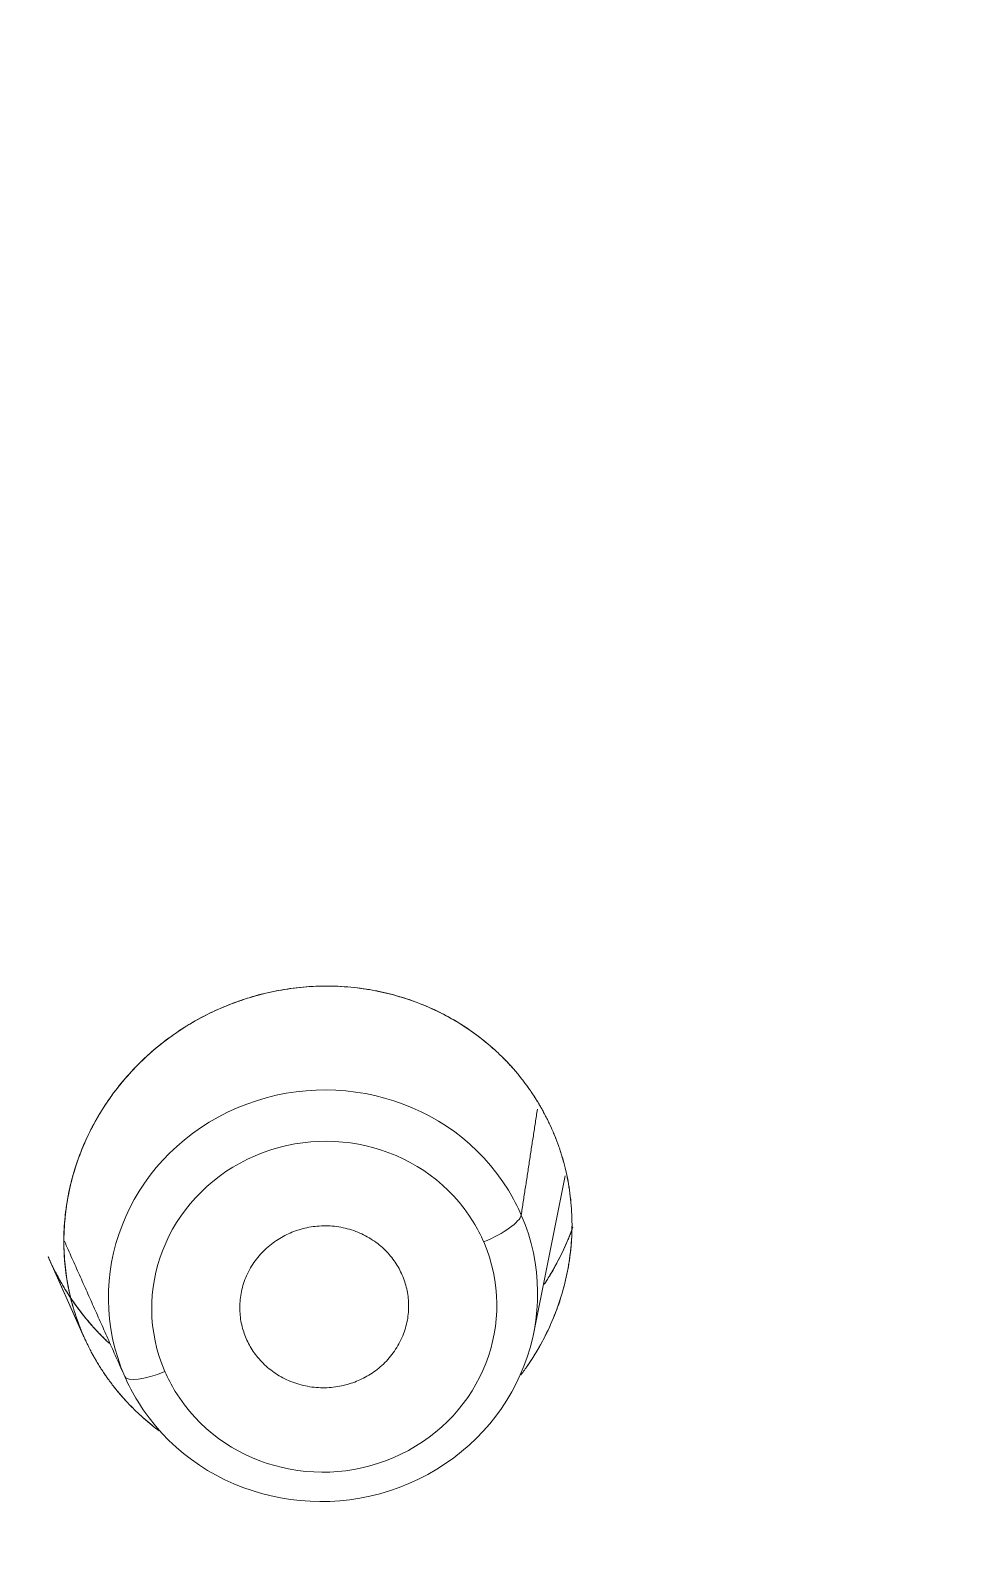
# Model space of a CAD drawing. Extents: x 5217 to 6345, y 0 to 827.
# Drawn here: x 5783.93 to 5790.58, y 502.89 to 513.73 of the extents above; entities that cross this region are included whole.
import ezdxf

# ---------------------------------------------------------------- set-up
doc = ezdxf.new("R2010")
doc.units = 0
doc.header["$LTSCALE"] = 30
doc.header["$MEASUREMENT"] = 0
doc.linetypes.add('HIDDEN2', pattern=[4.7625, 3.175, -1.5875])
doc.layers.add('1', color=7, linetype='CONTINUOUS')
doc.layers.add('2', color=1, linetype='HIDDEN2')

msp = doc.modelspace()

# ---------------------------------------------------------------- linework, layer by layer
at = {"layer": '1', "color": 7, "linetype": 'Continuous', "lineweight": 18}
for p, q in [((5787.507, 504.49), (5787.729, 505.602)), ((5784.06, 505.028), (5784.309, 504.47)), ((5784.309, 504.47), (5784.06, 505.028)), ((5784.06, 505.028), (5784.309, 504.47)), ((5784.309, 504.47), (5784.06, 505.028)), ((5784.068, 505.01), (5784.318, 504.45)), ((5784.068, 505.01), (5784.316, 504.454))]:
    msp.add_line(p, q, dxfattribs=at)
for centre, major_axis, ratio, start_param, end_param in [((5757.244, 496.519), (-59.628, 0), 0.953717, 3.141593, 6.283185), ((5757.244, 496.519), (-59.628, 0), 0.953717, 3.141593, 6.274276), ((5786.011, 504.751), (-1.515, -0.17), 0.957152, 3.563227, 6.569271), ((5786.011, 504.751), (-1.515, -0.17), 0.957152, 3.427678, 3.563227), ((5786.011, 504.751), (-1.515, -0.17), 0.957152, 0.421635, 3.427678), ((5786.011, 504.751), (-1.515, -0.17), 0.957152, 0.286085, 0.421635)]:
    msp.add_ellipse(centre, major_axis=major_axis, ratio=ratio, start_param=start_param, end_param=end_param, dxfattribs=at)
at = {"layer": '1', "color": 7, "linetype": 'Continuous', "lineweight": 13}
for centre, major_axis, ratio, start_param, end_param in [((5786.02, 504.673), (-1.218, -0.136), 0.957152, 3.563227, 6.569271), ((5786.02, 504.673), (-1.218, -0.136), 0.957152, 3.427678, 3.563227), ((5787.141, 505.219), (-0.275, -0.12), 0.277816, 1.485624, 2.968312), ((5786.02, 504.673), (-1.218, -0.136), 0.957152, 0.421635, 3.427678), ((5784.878, 504.299), (0.275, 0.12), 0.277816, 3.144528, 4.627216), ((5786.02, 504.673), (-1.218, -0.136), 0.957152, 0.286085, 0.421635)]:
    msp.add_ellipse(centre, major_axis=major_axis, ratio=ratio, start_param=start_param, end_param=end_param, dxfattribs=at)
at = {"layer": '1', "color": 7, "linetype": 'Continuous', "lineweight": 18}
for points, knots in [([(5759.712, 439.668), (5760.292, 439.691), (5761.968, 439.78), (5764.735, 440.04), (5767.995, 440.52), (5771.222, 441.172), (5774.407, 441.992), (5777.54, 442.979), (5780.611, 444.129), (5783.61, 445.439), (5786.529, 446.905), (5789.359, 448.523), (5792.092, 450.287), (5794.718, 452.192), (5797.229, 454.232), (5799.619, 456.402), (5801.88, 458.694), (5804.005, 461.101), (5805.987, 463.617), (5807.821, 466.233), (5809.501, 468.942), (5811.021, 471.735), (5812.378, 474.604), (5813.566, 477.54), (5814.583, 480.534), (5815.426, 483.576), (5816.091, 486.659), (5816.577, 489.772), (5816.882, 492.905), (5817.005, 496.05), (5816.947, 499.196), (5816.706, 502.335), (5816.285, 505.456), (5815.684, 508.55), (5814.904, 511.608), (5813.949, 514.62), (5812.822, 517.578), (5811.525, 520.471), (5810.063, 523.292), (5808.44, 526.031), (5806.66, 528.681), (5804.731, 531.234), (5802.657, 533.681), (5800.444, 536.015), (5798.1, 538.229), (5795.631, 540.316), (5793.045, 542.27), (5790.35, 544.085), (5787.555, 545.755), (5784.667, 547.276), (5781.695, 548.643), (5778.649, 549.85), (5775.538, 550.896), (5772.371, 551.776), (5769.157, 552.489), (5765.908, 553.031), (5762.632, 553.401), (5759.34, 553.598), (5756.041, 553.622), (5752.746, 553.471), (5749.464, 553.148), (5746.207, 552.652), (5742.982, 551.986), (5739.802, 551.151), (5736.674, 550.149), (5733.609, 548.985), (5730.617, 547.661), (5727.705, 546.181), (5724.883, 544.551), (5722.16, 542.774), (5719.544, 540.857), (5717.043, 538.805), (5714.664, 536.624), (5712.415, 534.322), (5710.302, 531.904), (5708.333, 529.379), (5706.512, 526.755), (5704.847, 524.038), (5703.34, 521.238), (5701.998, 518.363), (5700.825, 515.422), (5699.823, 512.423), (5698.996, 509.377), (5698.347, 506.291), (5697.877, 503.176), (5697.588, 500.041), (5697.48, 496.896), (5697.555, 493.75), (5697.811, 490.612), (5698.249, 487.493), (5698.866, 484.402), (5699.661, 481.348), (5700.631, 478.34), (5701.774, 475.388), (5703.085, 472.5), (5704.562, 469.686), (5706.199, 466.954), (5707.991, 464.313), (5709.934, 461.769), (5712.021, 459.332), (5714.245, 457.008), (5716.601, 454.805), (5719.08, 452.73), (5721.676, 450.788), (5724.38, 448.985), (5727.184, 447.328), (5730.08, 445.82), (5733.058, 444.468), (5736.111, 443.274), (5739.227, 442.243), (5742.399, 441.377), (5745.616, 440.68), (5748.868, 440.153), (5751.926, 439.822), (5753.898, 439.702), (5754.776, 439.668)], [0, 0, 0, 0, 0.004702, 0.013606, 0.022511, 0.031416, 0.040321, 0.049226, 0.058131, 0.067035, 0.07594, 0.084844, 0.093748, 0.102652, 0.111556, 0.120459, 0.129362, 0.138265, 0.147168, 0.15607, 0.164972, 0.173874, 0.182775, 0.191676, 0.200577, 0.209478, 0.218378, 0.227279, 0.236179, 0.245079, 0.253978, 0.262878, 0.271778, 0.280678, 0.289578, 0.298478, 0.307379, 0.316279, 0.32518, 0.334081, 0.342982, 0.351884, 0.360785, 0.369687, 0.37859, 0.387493, 0.396396, 0.405299, 0.414202, 0.423106, 0.43201, 0.440914, 0.449818, 0.458723, 0.467628, 0.476532, 0.485437, 0.494342, 0.503247, 0.512152, 0.521057, 0.529962, 0.538867, 0.547772, 0.556677, 0.565582, 0.574486, 0.583391, 0.592295, 0.601199, 0.610103, 0.619007, 0.62791, 0.636813, 0.645716, 0.654619, 0.663521, 0.672423, 0.681325, 0.690226, 0.699127, 0.708028, 0.716929, 0.725829, 0.734729, 0.743629, 0.752529, 0.761429, 0.770329, 0.779229, 0.788129, 0.797029, 0.805929, 0.814829, 0.82373, 0.832631, 0.841532, 0.850433, 0.859334, 0.868236, 0.877138, 0.886041, 0.894944, 0.903847, 0.91275, 0.921653, 0.930557, 0.939461, 0.948365, 0.95727, 0.966174, 0.975079, 0.983983, 0.992888, 1, 1, 1, 1]), ([(5793.07, 451.033), (5793.622, 451.416), (5795.04, 452.443), (5797.228, 454.234), (5799.62, 456.401), (5801.88, 458.694), (5804.005, 461.101), (5805.987, 463.617), (5807.821, 466.233), (5809.501, 468.942), (5811.021, 471.735), (5812.378, 474.604), (5813.566, 477.54), (5814.583, 480.534), (5815.426, 483.576), (5816.091, 486.659), (5816.577, 489.772), (5816.882, 492.905), (5817.005, 496.05), (5816.947, 499.196), (5816.706, 502.335), (5816.285, 505.456), (5815.684, 508.55), (5814.904, 511.608), (5813.949, 514.62), (5812.822, 517.578), (5811.525, 520.471), (5810.063, 523.292), (5808.44, 526.031), (5806.66, 528.681), (5804.731, 531.234), (5802.657, 533.681), (5800.444, 536.015), (5798.1, 538.229), (5795.631, 540.316), (5793.045, 542.27), (5790.35, 544.085), (5787.555, 545.755), (5784.667, 547.276), (5781.695, 548.643), (5778.649, 549.85), (5775.538, 550.896), (5772.371, 551.776), (5769.157, 552.489), (5765.908, 553.031), (5762.632, 553.401), (5759.34, 553.598), (5756.041, 553.622), (5752.746, 553.471), (5749.464, 553.148), (5746.207, 552.652), (5742.982, 551.986), (5739.802, 551.151), (5736.674, 550.149), (5733.609, 548.985), (5730.617, 547.661), (5727.705, 546.181), (5724.883, 544.551), (5722.16, 542.774), (5719.544, 540.857), (5717.043, 538.805), (5714.664, 536.624), (5712.415, 534.322), (5710.302, 531.904), (5708.333, 529.379), (5706.512, 526.755), (5704.847, 524.038), (5703.34, 521.238), (5701.998, 518.363), (5700.825, 515.422), (5699.823, 512.423), (5698.996, 509.377), (5698.347, 506.291), (5697.877, 503.176), (5697.588, 500.041), (5697.48, 496.896), (5697.555, 493.75), (5697.811, 490.612), (5698.249, 487.493), (5698.866, 484.402), (5699.661, 481.348), (5700.631, 478.34), (5701.774, 475.388), (5703.085, 472.5), (5704.562, 469.686), (5706.199, 466.954), (5707.991, 464.313), (5709.934, 461.769), (5712.021, 459.332), (5714.246, 457.009), (5716.6, 454.804), (5719.085, 452.736), (5720.978, 451.284), (5722.066, 450.56), (5722.254, 450.437)], [0, 0, 0, 0, 0.006833, 0.017845, 0.028856, 0.039868, 0.050878, 0.061889, 0.072899, 0.083908, 0.094918, 0.105926, 0.116935, 0.127943, 0.138951, 0.149959, 0.160966, 0.171973, 0.18298, 0.193987, 0.204994, 0.216001, 0.227008, 0.238016, 0.249023, 0.26003, 0.271038, 0.282046, 0.293055, 0.304063, 0.315072, 0.326082, 0.337091, 0.348102, 0.359112, 0.370123, 0.381134, 0.392146, 0.403157, 0.414169, 0.425182, 0.436194, 0.447207, 0.45822, 0.469233, 0.480246, 0.491259, 0.502272, 0.513286, 0.524299, 0.535313, 0.546326, 0.557339, 0.568352, 0.579365, 0.590378, 0.601391, 0.612403, 0.623416, 0.634428, 0.645439, 0.656451, 0.667462, 0.678472, 0.689483, 0.700493, 0.711502, 0.722512, 0.73352, 0.744529, 0.755537, 0.766545, 0.777553, 0.78856, 0.799567, 0.810574, 0.821581, 0.832588, 0.843595, 0.854602, 0.865609, 0.876617, 0.887624, 0.898632, 0.90964, 0.920649, 0.931657, 0.942666, 0.953676, 0.964686, 0.975696, 0.986706, 0.997717, 1, 1, 1, 1]), ([(5784.309, 504.47), (5784.307, 504.476), (5784.301, 504.489), (5784.293, 504.508), (5784.286, 504.527), (5784.278, 504.546), (5784.271, 504.565), (5784.264, 504.585), (5784.258, 504.604), (5784.251, 504.624), (5784.245, 504.644), (5784.239, 504.663), (5784.233, 504.683), (5784.228, 504.703), (5784.223, 504.723), (5784.218, 504.743), (5784.213, 504.763), (5784.204, 504.804), (5784.192, 504.866), (5784.181, 504.949), (5784.174, 505.032), (5784.169, 505.145), (5784.175, 505.287), (5784.198, 505.457), (5784.239, 505.625), (5784.297, 505.79), (5784.371, 505.95), (5784.459, 506.101), (5784.563, 506.244), (5784.68, 506.376), (5784.809, 506.497), (5784.95, 506.606), (5785.102, 506.703), (5785.263, 506.784), (5785.431, 506.85), (5785.605, 506.9), (5785.783, 506.933), (5785.963, 506.949), (5786.142, 506.948), (5786.319, 506.929), (5786.492, 506.893), (5786.66, 506.841), (5786.821, 506.774), (5786.973, 506.691), (5787.116, 506.593), (5787.226, 506.501), (5787.308, 506.421), (5787.366, 506.358), (5787.421, 506.291), (5787.463, 506.235), (5787.494, 506.191), (5787.515, 506.159), (5787.535, 506.126), (5787.555, 506.093), (5787.573, 506.06), (5787.591, 506.026), (5787.609, 505.992), (5787.625, 505.958), (5787.635, 505.935), (5787.64, 505.923)], [0, 0, 0, 0, 0.003771, 0.00754, 0.011305, 0.015069, 0.018831, 0.022593, 0.026354, 0.030116, 0.03388, 0.037645, 0.041412, 0.045183, 0.048957, 0.052736, 0.05652, 0.060309, 0.075586, 0.090826, 0.106069, 0.121356, 0.152264, 0.183168, 0.214301, 0.245748, 0.277114, 0.30842, 0.339456, 0.370694, 0.401838, 0.433236, 0.464762, 0.496355, 0.528004, 0.559981, 0.591747, 0.623549, 0.655073, 0.686707, 0.71804, 0.749487, 0.780761, 0.812008, 0.843219, 0.87445, 0.890102, 0.905738, 0.921392, 0.937094, 0.944115, 0.951121, 0.958116, 0.965102, 0.972082, 0.979058, 0.986035, 0.993015, 1, 1, 1, 1]), ([(5784.309, 504.47), (5784.307, 504.476), (5784.301, 504.489), (5784.293, 504.508), (5784.286, 504.527), (5784.278, 504.546), (5784.271, 504.565), (5784.264, 504.585), (5784.258, 504.604), (5784.251, 504.624), (5784.245, 504.644), (5784.239, 504.663), (5784.233, 504.683), (5784.228, 504.703), (5784.223, 504.723), (5784.218, 504.743), (5784.213, 504.763), (5784.204, 504.804), (5784.192, 504.866), (5784.181, 504.949), (5784.174, 505.032), (5784.169, 505.145), (5784.175, 505.287), (5784.198, 505.457), (5784.239, 505.625), (5784.297, 505.79), (5784.371, 505.95), (5784.459, 506.101), (5784.563, 506.244), (5784.68, 506.376), (5784.809, 506.497), (5784.95, 506.606), (5785.102, 506.703), (5785.263, 506.784), (5785.431, 506.85), (5785.605, 506.9), (5785.783, 506.933), (5785.963, 506.949), (5786.142, 506.948), (5786.319, 506.929), (5786.492, 506.893), (5786.66, 506.841), (5786.821, 506.774), (5786.973, 506.691), (5787.116, 506.593), (5787.226, 506.501), (5787.308, 506.421), (5787.366, 506.358), (5787.421, 506.291), (5787.463, 506.235), (5787.494, 506.191), (5787.515, 506.159), (5787.535, 506.126), (5787.555, 506.093), (5787.573, 506.06), (5787.591, 506.026), (5787.609, 505.992), (5787.625, 505.958), (5787.635, 505.935), (5787.64, 505.923)], [0, 0, 0, 0, 0.003771, 0.00754, 0.011305, 0.015069, 0.018831, 0.022593, 0.026354, 0.030116, 0.03388, 0.037645, 0.041412, 0.045183, 0.048957, 0.052736, 0.05652, 0.060309, 0.075586, 0.090826, 0.106069, 0.121356, 0.152264, 0.183168, 0.214301, 0.245748, 0.277114, 0.30842, 0.339456, 0.370694, 0.401838, 0.433236, 0.464762, 0.496355, 0.528004, 0.559981, 0.591747, 0.623549, 0.655073, 0.686707, 0.71804, 0.749487, 0.780761, 0.812008, 0.843219, 0.87445, 0.890102, 0.905738, 0.921392, 0.937094, 0.944115, 0.951121, 0.958116, 0.965102, 0.972082, 0.979058, 0.986035, 0.993015, 1, 1, 1, 1]), ([(5787.64, 505.923), (5787.638, 505.929), (5787.632, 505.942), (5787.623, 505.961), (5787.614, 505.98), (5787.605, 505.999), (5787.596, 506.018), (5787.586, 506.037), (5787.576, 506.055), (5787.566, 506.074), (5787.555, 506.092), (5787.544, 506.111), (5787.533, 506.129), (5787.522, 506.147), (5787.51, 506.165), (5787.499, 506.183), (5787.487, 506.201), (5787.462, 506.236), (5787.423, 506.289), (5787.368, 506.356), (5787.309, 506.42), (5787.228, 506.499), (5787.121, 506.589), (5786.981, 506.686), (5786.826, 506.771), (5786.669, 506.838), (5786.51, 506.888), (5786.344, 506.925), (5786.159, 506.947), (5785.967, 506.95), (5785.781, 506.933), (5785.639, 506.907), (5785.526, 506.878), (5785.41, 506.842), (5785.272, 506.788), (5785.109, 506.707), (5784.946, 506.605), (5784.799, 506.489), (5784.667, 506.362), (5784.553, 506.232), (5784.448, 506.083), (5784.363, 505.935), (5784.294, 505.784), (5784.239, 505.625), (5784.199, 505.458), (5784.176, 505.292), (5784.17, 505.154), (5784.173, 505.044), (5784.18, 504.958), (5784.191, 504.873), (5784.204, 504.805), (5784.215, 504.752), (5784.224, 504.716), (5784.234, 504.68), (5784.245, 504.644), (5784.256, 504.608), (5784.268, 504.573), (5784.281, 504.538), (5784.295, 504.504), (5784.304, 504.481), (5784.309, 504.47)], [0, 0, 0, 0, 0.003828, 0.007663, 0.011505, 0.015354, 0.01921, 0.023073, 0.026944, 0.030821, 0.034706, 0.038597, 0.042496, 0.046402, 0.050315, 0.054235, 0.058162, 0.062096, 0.077956, 0.093819, 0.109684, 0.125551, 0.155206, 0.185883, 0.21793, 0.250512, 0.277646, 0.307365, 0.34155, 0.376447, 0.409295, 0.440016, 0.452755, 0.470965, 0.503652, 0.53074, 0.56677, 0.605083, 0.629307, 0.663346, 0.696749, 0.726525, 0.75425, 0.785765, 0.816945, 0.846978, 0.876241, 0.891815, 0.907403, 0.923007, 0.938627, 0.945523, 0.952399, 0.959257, 0.966095, 0.972914, 0.979714, 0.986495, 0.993257, 1, 1, 1, 1]), ([(5787.64, 505.923), (5787.638, 505.929), (5787.632, 505.942), (5787.623, 505.961), (5787.614, 505.98), (5787.605, 505.999), (5787.596, 506.018), (5787.586, 506.037), (5787.576, 506.055), (5787.566, 506.074), (5787.555, 506.092), (5787.544, 506.111), (5787.533, 506.129), (5787.522, 506.147), (5787.51, 506.165), (5787.499, 506.183), (5787.487, 506.201), (5787.462, 506.236), (5787.423, 506.289), (5787.368, 506.356), (5787.309, 506.42), (5787.228, 506.499), (5787.121, 506.589), (5786.981, 506.686), (5786.826, 506.771), (5786.669, 506.838), (5786.51, 506.888), (5786.344, 506.925), (5786.159, 506.947), (5786.028, 506.949), (5785.899, 506.944), (5785.779, 506.933), (5785.638, 506.906), (5785.525, 506.877), (5785.41, 506.842), (5785.272, 506.788), (5785.109, 506.707), (5784.946, 506.605), (5784.799, 506.489), (5784.667, 506.362), (5784.553, 506.232), (5784.448, 506.083), (5784.363, 505.935), (5784.294, 505.782), (5784.238, 505.621), (5784.197, 505.451), (5784.175, 505.282), (5784.17, 505.143), (5784.174, 505.032), (5784.181, 504.948), (5784.192, 504.865), (5784.205, 504.796), (5784.218, 504.742), (5784.228, 504.702), (5784.239, 504.662), (5784.251, 504.623), (5784.265, 504.584), (5784.279, 504.545), (5784.293, 504.507), (5784.304, 504.482), (5784.309, 504.47)], [0, 0, 0, 0, 0.003828, 0.007663, 0.011505, 0.015354, 0.01921, 0.023073, 0.026944, 0.030821, 0.034706, 0.038597, 0.042496, 0.046402, 0.050315, 0.054235, 0.058162, 0.062096, 0.077957, 0.093819, 0.109684, 0.125551, 0.155206, 0.185883, 0.21793, 0.250513, 0.277647, 0.307366, 0.341551, 0.376448, 0.37711, 0.409655, 0.440324, 0.452968, 0.47113, 0.503654, 0.530742, 0.566772, 0.605085, 0.629309, 0.663348, 0.696751, 0.726528, 0.754252, 0.786416, 0.818226, 0.848841, 0.878645, 0.893935, 0.909236, 0.92455, 0.939876, 0.947474, 0.955048, 0.962598, 0.970125, 0.977629, 0.985109, 0.992566, 1, 1, 1, 1]), ([(5787.416, 504.19), (5787.433, 504.212), (5787.482, 504.281), (5787.555, 504.398), (5787.633, 504.553), (5787.696, 504.718), (5787.743, 504.892), (5787.771, 505.065), (5787.78, 505.208), (5787.778, 505.324), (5787.772, 505.413), (5787.761, 505.502), (5787.749, 505.574), (5787.737, 505.629), (5787.728, 505.667), (5787.718, 505.705), (5787.707, 505.742), (5787.695, 505.779), (5787.683, 505.816), (5787.67, 505.852), (5787.656, 505.888), (5787.645, 505.911), (5787.64, 505.923)], [0, 0, 0, 0, 0.044351, 0.136106, 0.223393, 0.323689, 0.422743, 0.517691, 0.609828, 0.659044, 0.708296, 0.757584, 0.806908, 0.82863, 0.850284, 0.871872, 0.893394, 0.914848, 0.936236, 0.957557, 0.978812, 1, 1, 1, 1]), ([(5787.416, 504.19), (5787.433, 504.212), (5787.482, 504.281), (5787.555, 504.398), (5787.633, 504.553), (5787.696, 504.718), (5787.743, 504.892), (5787.771, 505.065), (5787.78, 505.208), (5787.778, 505.324), (5787.772, 505.413), (5787.761, 505.502), (5787.749, 505.574), (5787.737, 505.629), (5787.728, 505.667), (5787.718, 505.705), (5787.707, 505.742), (5787.695, 505.779), (5787.683, 505.816), (5787.67, 505.852), (5787.656, 505.888), (5787.645, 505.911), (5787.64, 505.923)], [0, 0, 0, 0, 0.044351, 0.136106, 0.223393, 0.323689, 0.422743, 0.517691, 0.609828, 0.659044, 0.708296, 0.757584, 0.806908, 0.82863, 0.850284, 0.871872, 0.893394, 0.914848, 0.936236, 0.957557, 0.978812, 1, 1, 1, 1]), ([(5787.64, 505.923), (5787.643, 505.916), (5787.649, 505.904), (5787.657, 505.885), (5787.664, 505.865), (5787.672, 505.846), (5787.679, 505.826), (5787.686, 505.807), (5787.693, 505.787), (5787.699, 505.767), (5787.705, 505.748), (5787.711, 505.728), (5787.717, 505.708), (5787.722, 505.688), (5787.728, 505.668), (5787.733, 505.647), (5787.737, 505.627), (5787.742, 505.607), (5787.751, 505.564), (5787.762, 505.499), (5787.772, 505.412), (5787.778, 505.323), (5787.78, 505.205), (5787.77, 505.057), (5787.741, 504.882), (5787.694, 504.711), (5787.63, 504.546), (5787.55, 504.389), (5787.488, 504.29), (5787.455, 504.243)], [0, 0, 0, 0, 0.01192, 0.02383, 0.035732, 0.047628, 0.059518, 0.071405, 0.083289, 0.095173, 0.107057, 0.118943, 0.130832, 0.142727, 0.154628, 0.166537, 0.178455, 0.190384, 0.202325, 0.252843, 0.303268, 0.353715, 0.4043, 0.50495, 0.605539, 0.705152, 0.804715, 0.903811, 1, 1, 1, 1]), ([(5787.64, 505.923), (5787.643, 505.916), (5787.649, 505.904), (5787.657, 505.885), (5787.664, 505.865), (5787.672, 505.846), (5787.679, 505.826), (5787.686, 505.807), (5787.693, 505.787), (5787.699, 505.767), (5787.705, 505.748), (5787.711, 505.728), (5787.717, 505.708), (5787.722, 505.688), (5787.728, 505.668), (5787.733, 505.647), (5787.737, 505.627), (5787.742, 505.607), (5787.751, 505.564), (5787.762, 505.499), (5787.772, 505.412), (5787.778, 505.323), (5787.78, 505.205), (5787.77, 505.057), (5787.741, 504.882), (5787.694, 504.711), (5787.63, 504.546), (5787.55, 504.389), (5787.488, 504.29), (5787.455, 504.243)], [0, 0, 0, 0, 0.01192, 0.02383, 0.035732, 0.047628, 0.059518, 0.071405, 0.083289, 0.095173, 0.107057, 0.118943, 0.130832, 0.142727, 0.154628, 0.166537, 0.178455, 0.190384, 0.202325, 0.252843, 0.303268, 0.353715, 0.4043, 0.50495, 0.605539, 0.705152, 0.804715, 0.903811, 1, 1, 1, 1]), ([(5787.582, 504.832), (5787.597, 504.855), (5787.646, 504.934), (5787.715, 505.064), (5787.762, 505.174), (5787.781, 505.225)], [0, 0, 0, 0, 0.186458, 0.633279, 1, 1, 1, 1]), ([(5787.78, 505.224), (5787.764, 505.18), (5787.721, 505.076), (5787.653, 504.946), (5787.602, 504.863), (5787.584, 504.835)], [0, 0, 0, 0, 0.327947, 0.774413, 1, 1, 1, 1]), ([(5787.785, 505.237), (5787.774, 505.207), (5787.742, 505.125), (5787.688, 505.011), (5787.642, 504.929), (5787.622, 504.896)], [0, 0, 0, 0, 0.254283, 0.699745, 1, 1, 1, 1]), ([(5787.622, 504.897), (5787.637, 504.921), (5787.684, 505.003), (5787.729, 505.097), (5787.758, 505.168), (5787.762, 505.178)], [0, 0, 0, 0, 0.273246, 0.895587, 1, 1, 1, 1]), ([(5784.06, 505.028), (5784.063, 505.021), (5784.068, 505.008), (5784.077, 504.989), (5784.086, 504.969), (5784.096, 504.95), (5784.105, 504.931), (5784.115, 504.912), (5784.125, 504.893), (5784.135, 504.874), (5784.146, 504.855), (5784.156, 504.837), (5784.167, 504.818), (5784.178, 504.8), (5784.19, 504.782), (5784.201, 504.764), (5784.213, 504.746), (5784.225, 504.728), (5784.25, 504.691), (5784.291, 504.635), (5784.349, 504.563), (5784.411, 504.494), (5784.46, 504.445), (5784.489, 504.418), (5784.494, 504.413)], [0, 0, 0, 0, 0.028333, 0.056643, 0.084933, 0.113209, 0.141473, 0.169731, 0.197987, 0.226246, 0.25451, 0.282785, 0.311076, 0.339386, 0.367719, 0.39608, 0.424474, 0.452904, 0.481374, 0.603387, 0.725068, 0.846757, 0.96879, 1, 1, 1, 1]), ([(5784.471, 504.435), (5784.442, 504.463), (5784.396, 504.51), (5784.336, 504.579), (5784.289, 504.639), (5784.244, 504.7), (5784.207, 504.754), (5784.178, 504.8), (5784.156, 504.837), (5784.135, 504.874), (5784.115, 504.912), (5784.096, 504.95), (5784.077, 504.989), (5784.066, 505.015), (5784.06, 505.028)], [0, 0, 0, 0, 0.167041, 0.271568, 0.376206, 0.480955, 0.585819, 0.645387, 0.704821, 0.764122, 0.82329, 0.882325, 0.941229, 1, 1, 1, 1]), ([(5784.06, 505.028), (5784.063, 505.021), (5784.068, 505.009), (5784.077, 504.989), (5784.086, 504.97), (5784.095, 504.951), (5784.105, 504.932), (5784.114, 504.914), (5784.124, 504.895), (5784.134, 504.876), (5784.144, 504.858), (5784.155, 504.839), (5784.165, 504.821), (5784.176, 504.803), (5784.187, 504.785), (5784.209, 504.751), (5784.241, 504.703), (5784.287, 504.64), (5784.335, 504.58), (5784.396, 504.51), (5784.442, 504.462), (5784.471, 504.434)], [0, 0, 0, 0, 0.029102, 0.058186, 0.087256, 0.116315, 0.145369, 0.174422, 0.203477, 0.232539, 0.261612, 0.290701, 0.319809, 0.348942, 0.378102, 0.407295, 0.513687, 0.619797, 0.725829, 0.83199, 1, 1, 1, 1]), ([(5784.494, 504.413), (5784.489, 504.418), (5784.46, 504.445), (5784.411, 504.494), (5784.349, 504.563), (5784.291, 504.636), (5784.246, 504.696), (5784.213, 504.745), (5784.191, 504.779), (5784.17, 504.813), (5784.15, 504.848), (5784.13, 504.884), (5784.111, 504.919), (5784.093, 504.955), (5784.076, 504.991), (5784.065, 505.016), (5784.06, 505.028)], [0, 0, 0, 0, 0.03123, 0.153265, 0.275399, 0.397634, 0.519976, 0.573898, 0.627673, 0.681301, 0.734782, 0.788117, 0.841306, 0.894349, 0.947247, 1, 1, 1, 1]), ([(5784.802, 503.828), (5784.764, 503.858), (5784.707, 503.908), (5784.633, 503.982), (5784.576, 504.044), (5784.523, 504.109), (5784.482, 504.164), (5784.452, 504.207), (5784.432, 504.239), (5784.412, 504.27), (5784.393, 504.303), (5784.375, 504.335), (5784.357, 504.368), (5784.341, 504.402), (5784.324, 504.435), (5784.314, 504.458), (5784.309, 504.47)], [0, 0, 0, 0, 0.176921, 0.279524, 0.381863, 0.48422, 0.586879, 0.632934, 0.678891, 0.724776, 0.770614, 0.816431, 0.862252, 0.908104, 0.954011, 1, 1, 1, 1]), ([(5784.309, 504.47), (5784.312, 504.464), (5784.318, 504.451), (5784.326, 504.432), (5784.335, 504.414), (5784.344, 504.395), (5784.353, 504.377), (5784.363, 504.358), (5784.372, 504.34), (5784.382, 504.322), (5784.393, 504.304), (5784.403, 504.286), (5784.414, 504.268), (5784.425, 504.25), (5784.436, 504.232), (5784.448, 504.215), (5784.459, 504.197), (5784.483, 504.162), (5784.521, 504.111), (5784.575, 504.045), (5784.632, 503.982), (5784.71, 503.905), (5784.782, 503.842), (5784.836, 503.801), (5784.848, 503.792)], [0, 0, 0, 0, 0.023527, 0.047092, 0.070696, 0.094338, 0.118019, 0.141739, 0.165497, 0.189295, 0.213131, 0.237006, 0.260921, 0.284874, 0.308866, 0.332898, 0.356969, 0.381079, 0.478239, 0.575345, 0.6724, 0.769408, 0.950733, 1, 1, 1, 1]), ([(5784.802, 503.828), (5784.764, 503.858), (5784.707, 503.908), (5784.633, 503.982), (5784.576, 504.044), (5784.523, 504.109), (5784.482, 504.164), (5784.452, 504.207), (5784.432, 504.239), (5784.412, 504.27), (5784.393, 504.303), (5784.375, 504.335), (5784.357, 504.368), (5784.341, 504.402), (5784.324, 504.435), (5784.314, 504.458), (5784.309, 504.47)], [0, 0, 0, 0, 0.176921, 0.279524, 0.381863, 0.48422, 0.586879, 0.632934, 0.678891, 0.724776, 0.770614, 0.816431, 0.862252, 0.908104, 0.954011, 1, 1, 1, 1]), ([(5784.309, 504.47), (5784.312, 504.464), (5784.318, 504.451), (5784.326, 504.432), (5784.335, 504.414), (5784.344, 504.395), (5784.353, 504.377), (5784.363, 504.358), (5784.372, 504.34), (5784.382, 504.322), (5784.393, 504.304), (5784.403, 504.286), (5784.414, 504.268), (5784.425, 504.25), (5784.436, 504.232), (5784.448, 504.215), (5784.459, 504.197), (5784.483, 504.162), (5784.521, 504.111), (5784.575, 504.045), (5784.632, 503.982), (5784.71, 503.905), (5784.782, 503.842), (5784.836, 503.801), (5784.848, 503.792)], [0, 0, 0, 0, 0.023527, 0.047092, 0.070696, 0.094338, 0.118019, 0.141739, 0.165497, 0.189295, 0.213131, 0.237006, 0.260921, 0.284874, 0.308866, 0.332898, 0.356969, 0.381079, 0.478239, 0.575345, 0.6724, 0.769408, 0.950733, 1, 1, 1, 1])]:
    msp.add_open_spline(points, degree=3, knots=knots, dxfattribs=at)
for points, weights, knots in [([(5816.872, 496.519), (5816.872, 553.388), (5757.244, 553.388), (5697.616, 553.388), (5697.616, 496.519)], [1, 0.707106781187, 1, 0.707106781187, 1], [0, 0, 0, 0.5, 0.5, 1, 1, 1]), ([(5816.872, 496.519), (5816.872, 553.388), (5757.244, 553.388), (5698.144, 553.388), (5697.618, 497.026)], [1, 0.707106781187, 1, 0.708948655878, 0.996339416072], [0, 0, 0, 0.501577, 0.501577, 1, 1, 1]), ([(5785.466, 504.447), (5785.236, 504.976), (5785.79, 505.201), (5786.344, 505.426), (5786.573, 504.898)], [1, 0.707106781184, 1, 0.707106781184, 1], [0, 0, 0, 0.5, 0.5, 1, 1, 1]), ([(5786.573, 504.898), (5786.803, 504.369), (5786.249, 504.144), (5785.695, 503.919), (5785.466, 504.447)], [1, 0.707106781184, 1, 0.707106781184, 1], [0, 0, 0, 0.5, 0.5, 1, 1, 1])]:
    msp.add_rational_spline(points, weights, degree=2, knots=knots, dxfattribs=at)
at = {"layer": '1', "color": 7, "linetype": 'Continuous', "lineweight": 13}
msp.add_open_spline([(5787.418, 505.323), (5787.533, 506.074)], degree=1, dxfattribs=at)
at = {"layer": '1', "color": 7, "linetype": 'Continuous', "lineweight": 18}
msp.add_open_spline([(5784.175, 505.138), (5784.603, 504.179)], degree=1, dxfattribs=at)
at = {"layer": '2', "color": 7, "linetype": 'Continuous', "lineweight": 18}
for end_param in [4.712389, 4.289418]:
    msp.add_ellipse((5757.244, 496.914), major_axis=(-59.996, 0), ratio=0.953717, start_param=2.930106, end_param=end_param, dxfattribs=at)
for points, knots in [([(5817.081, 500.995), (5817.01, 501.986), (5816.805, 504.043), (5816.311, 507.152), (5815.621, 510.314), (5814.747, 513.44), (5813.69, 516.52), (5812.453, 519.545), (5811.037, 522.505), (5809.446, 525.39), (5807.683, 528.193), (5805.749, 530.906), (5803.642, 533.529), (5801.443, 535.962), (5799.181, 538.202), (5796.888, 540.249), (5794.488, 542.177), (5791.989, 543.98), (5789.398, 545.655), (5786.724, 547.196), (5783.974, 548.598), (5781.16, 549.859), (5778.291, 550.975), (5775.383, 551.941), (5772.455, 552.756), (5769.544, 553.415), (5766.696, 553.918), (5764.173, 554.246), (5761.945, 554.45), (5759.724, 554.583), (5758.153, 554.617), (5757.244, 554.617)], [0, 0, 0, 0, 0.034187, 0.071218, 0.108335, 0.145544, 0.182846, 0.220249, 0.257758, 0.295383, 0.333134, 0.371027, 0.409194, 0.447875, 0.482652, 0.517432, 0.552208, 0.586973, 0.621721, 0.656439, 0.691114, 0.725722, 0.760226, 0.794566, 0.82863, 0.862183, 0.894634, 0.925537, 0.947362, 0.969579, 1, 1, 1, 1]), ([(5815.787, 509.491), (5815.724, 509.763), (5815.406, 511.085), (5814.747, 513.44), (5813.69, 516.52), (5812.453, 519.545), (5811.037, 522.505), (5809.446, 525.39), (5807.683, 528.193), (5805.749, 530.906), (5803.642, 533.529), (5801.443, 535.962), (5799.181, 538.202), (5796.888, 540.249), (5794.488, 542.177), (5791.989, 543.98), (5789.398, 545.655), (5786.724, 547.196), (5783.974, 548.598), (5781.16, 549.859), (5778.291, 550.975), (5775.383, 551.941), (5772.455, 552.756), (5769.544, 553.415), (5766.696, 553.918), (5764.173, 554.246), (5761.945, 554.45), (5759.724, 554.583), (5758.153, 554.617), (5757.244, 554.617)], [0, 0, 0, 0, 0.010647, 0.051932, 0.093322, 0.134822, 0.17644, 0.218187, 0.260075, 0.302119, 0.344467, 0.387386, 0.425973, 0.464563, 0.503149, 0.541723, 0.580278, 0.6188, 0.657273, 0.695672, 0.733957, 0.77206, 0.809856, 0.847084, 0.883091, 0.917379, 0.941595, 0.966247, 1, 1, 1, 1])]:
    msp.add_open_spline(points, degree=3, knots=knots, dxfattribs=at)
msp.add_rational_spline([(5816.793, 500.826), (5814.284, 534.77), (5781.748, 548.738), (5780.301, 549.359), (5778.822, 549.906), (5724.612, 569.95), (5702.172, 518.796), (5698.494, 510.411), (5697.736, 501.351)], [0.925008169637, 0.825553196241, 1, 0.999647191397, 1, 0.716378052159, 1, 0.939059780537, 0.904307311186], degree=2, knots=[0, 0, 0, 0.343999, 0.343999, 0.358407, 0.358407, 0.886526, 0.886526, 1, 1, 1], dxfattribs=at)
msp.add_rational_spline([(5815.619, 508.734), (5809.298, 536.911), (5781.748, 548.738)], [0.90378125968, 0.84822794332, 1], degree=2, dxfattribs=at)

doc.saveas('drawing.dxf')
